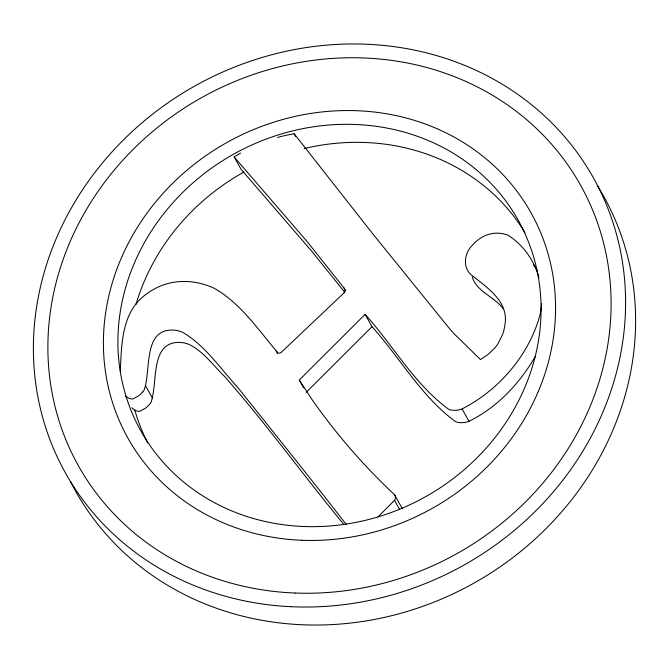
<?xml version="1.0" encoding="UTF-8"?>
<svg xmlns="http://www.w3.org/2000/svg" width="669" height="669" viewBox="0 0 669 669"><rect width="100%" height="100%" fill="white"/><g stroke="black" fill="none" stroke-linecap="round" stroke-linejoin="round"><path stroke-width="1" d="M120.303 371.036C121.591 343.983 121.591 311.838 145.993 294.393A58.646 53.286 -29.1 0 1 158.327 286.984C171.607 280.788 187.002 280.027 201.118 283.606A77.821 70.697 -29.1 0 1 214.164 288.247C240.848 303.375 258.493 330.101 277.995 352.939A2.341 2.124 -29.1 0 0 278.764 353.165L278.914 353.173A4.198 3.813 -29.1 0 0 281.013 352.596L343.941 292.955M142.706 392.042A12.987 11.799 -29.1 0 0 144.228 389.701C151.311 369.974 142.581 327.701 174.484 330.16A30.766 27.947 -29.1 0 1 179.208 331.08A29.779 27.053 -29.1 0 1 182.62 332.276C205.425 345.706 220.636 368.887 238.256 388.045C274.399 433.495 310.884 478.736 346.391 524.663M132.738 408.592L135.673 410.615L138.366 411.326A5.62 5.109 -29.1 0 0 139.921 411.184L145.39 408.232A42.992 39.061 -29.1 0 0 146.72 407.187L149.58 404.394A12.987 11.799 -29.1 0 0 151.102 402.052C158.177 382.308 149.463 340.053 181.349 342.511A30.766 27.947 -29.1 0 1 186.082 343.423A29.779 27.053 -29.1 0 1 189.494 344.619C203.853 351.886 213.511 365.709 224.784 376.672C266.404 424.104 303.4 475.333 343.498 524.028M535.309 356.46C519.704 383.396 497.218 407.53 468.969 421.269A21.475 19.51 -29.1 0 1 462.087 422.708L458.993 422.565A14.442 13.121 -29.1 0 1 455.505 421.604C421.044 396.391 400.204 357.915 371.981 326.689L365.107 314.338L299.302 380.025L303.718 387.961M142.706 392.042L139.846 394.835A42.992 39.061 -29.1 0 1 138.516 395.889L133.047 398.841A5.62 5.109 -29.1 0 1 131.492 398.983L128.808 398.264L126.332 396.642M377.993 516.911L394.526 500.32L399.435 509.134M306.176 392.369L371.981 326.689M365.107 314.338C393.339 345.572 414.178 384.048 448.631 409.261A14.442 13.121 -29.1 0 0 452.119 410.214L455.213 410.348A21.475 19.51 -29.1 0 0 462.095 408.91C498.999 389.994 529.062 355.247 539.958 314.982A84.369 76.651 -29.1 0 0 541.631 303.659M125.412 395.831L125.864 396.24M131.826 407.747L132.278 408.174M503.239 308.819C494.667 296.727 476.729 291.952 472.264 276.941M277.593 137.446A146.561 133.148 -29.1 0 1 294.151 133.75L373.16 234.326L449.643 328.763A280.269 254.63 -29.1 0 0 454.644 334.299L480.484 359.579L488.119 354.394L494.767 348.005A40.14 36.469 -29.1 0 0 497.87 343.874L502.436 334.86A48.043 43.652 -29.1 0 0 504.869 325.159C509.176 302.254 488.295 288.439 472.841 276.113C462.128 268.771 463.935 253.292 472.573 244.996A33.91 30.807 -29.1 0 1 478.636 239.452C485.87 233.991 495.486 231.75 504.309 234.066A41.302 37.523 -29.1 0 1 507.771 235.053C517.672 241.258 525.876 250.039 531.671 260.166A93.183 84.662 -29.1 0 1 538.971 277.643M344.794 292.345L311.729 251.209L241.083 169.332L234.209 156.989L307.556 242.078L344 287.996A6.163 5.603 -29.1 0 1 344.794 289.225L345.112 291.132A3.646 3.312 -29.1 0 1 343.916 292.93M533.41 264.698L537.558 270.912M299.302 380.025L311.068 398.189A730.648 663.799 -29.1 0 0 394.626 494.843L401.467 507.219A5.753 5.227 -29.1 0 1 402.22 508.833M462.095 408.926L468.969 421.269M294.159 133.825L295.631 136.468M344 287.996L345.472 290.647M276.138 351.024L277.61 353.667M145.591 385.829L152.465 398.172M597.283 185.48A302.413 274.742 -29.1 0 1 474.438 582.841A302.413 274.742 -29.1 0 1 70.588 481.747M147.665 442.911A216.095 196.326 -29.1 0 1 134.87 410.289M135.974 304.479A216.095 196.326 -29.1 0 1 243.901 172.033M304.27 148.526A216.095 196.326 -29.1 0 1 524.914 232.544M234.2 156.964A146.561 133.148 -29.1 0 1 240.589 153.059M394.651 494.834A5.753 5.227 -29.1 0 1 394.626 500.37M291.224 606.708A302.413 274.742 -29.1 0 0 602.903 196.611A302.413 274.742 -29.1 0 0 94.337 173.171A302.413 274.742 -29.1 0 0 291.224 606.708M302.145 526.436A216.095 196.326 -29.1 0 0 524.864 233.397A216.095 196.326 -29.1 0 0 161.455 216.647A216.095 196.326 -29.1 0 0 302.145 526.436M295.004 593.027A287.62 261.303 -29.1 0 0 588.779 201.294A287.62 261.303 -29.1 0 0 104.682 182.169A287.62 261.303 -29.1 0 0 295.004 593.027M301.811 540.268A230.897 209.765 -29.1 0 0 537.642 225.788A230.897 209.765 -29.1 0 0 149.011 210.434A230.897 209.765 -29.1 0 0 301.811 540.268"/></g></svg>
